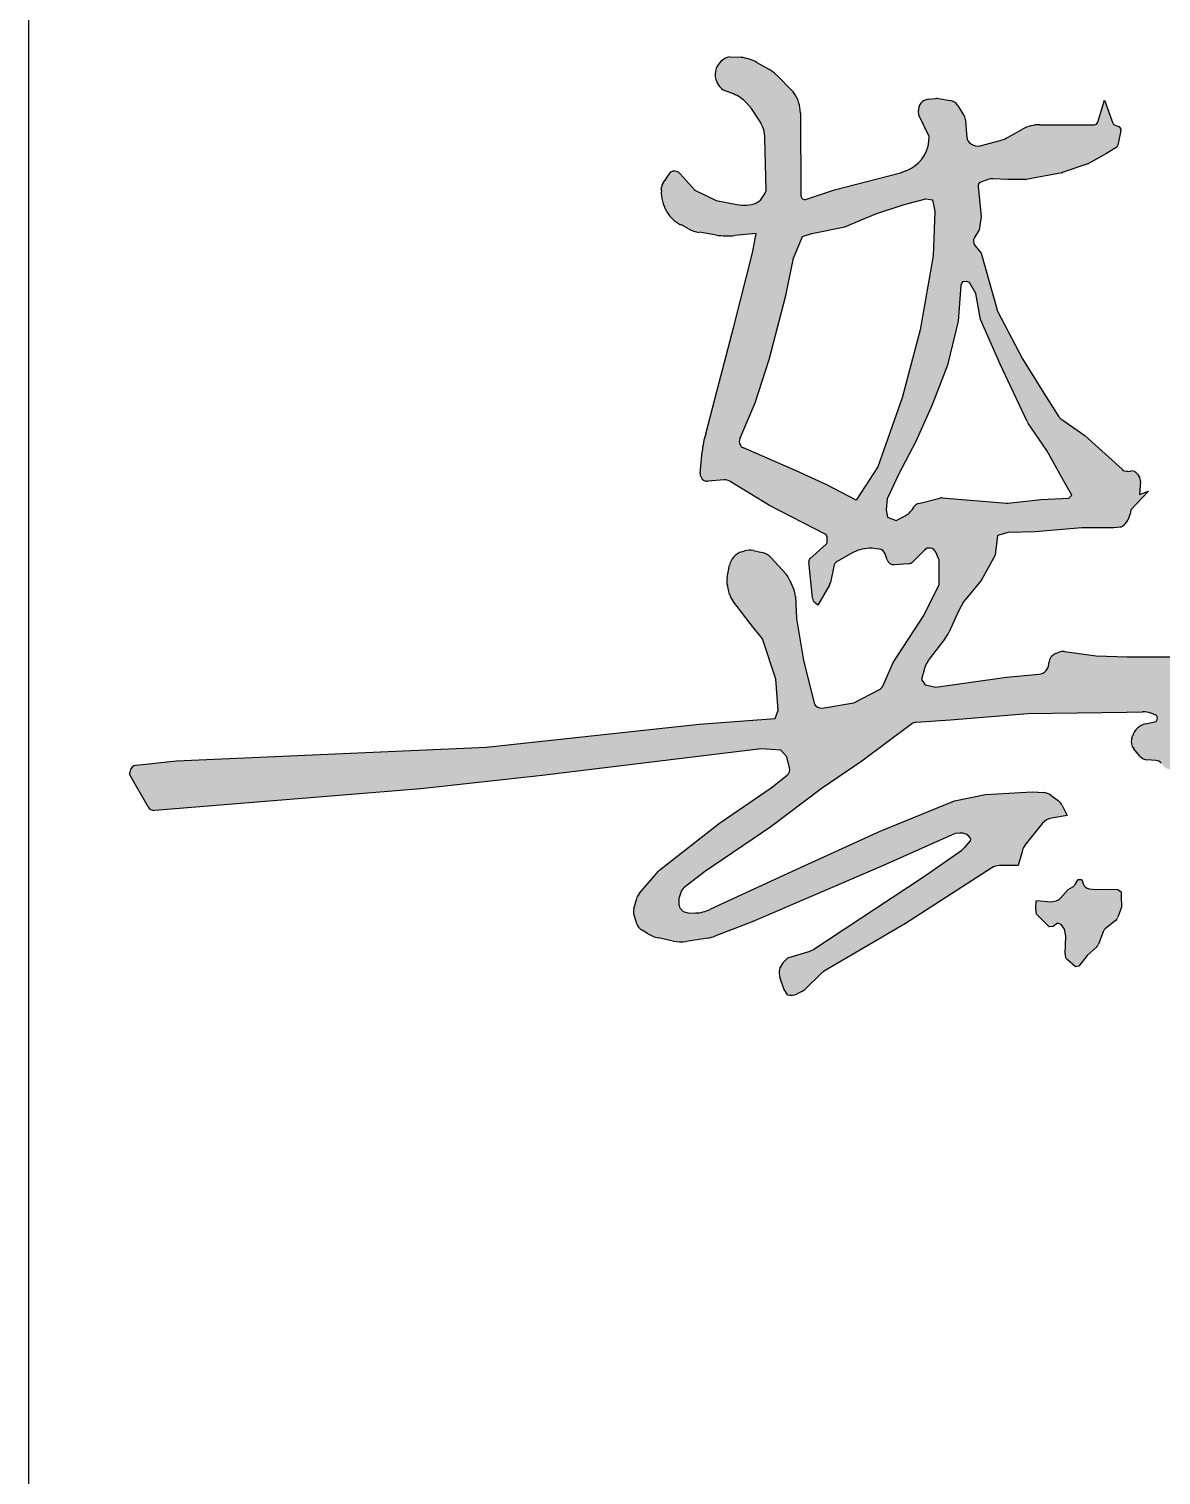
# Model space of a CAD drawing. Extents: x 185245 to 2166646, y -19957 to 815000.
# Drawn here: x 2047560 to 2048581, y 578362 to 579666 of the extents above; entities that cross this region are included whole.
import ezdxf

# ---------------------------------------------------------------- set-up
doc = ezdxf.new("R2010")
doc.units = 0
doc.header["$LTSCALE"] = 1000
doc.header["$MEASUREMENT"] = 0
doc.layers.add('图框', color=4, linetype='Continuous')
doc.layers.add('签名', color=7, linetype='Continuous')

msp = doc.modelspace()

# ---------------------------------------------------------------- hatches: boundary and pattern name
at = {"layer": '签名'}
h = msp.add_hatch(color=4, dxfattribs=at)
h.paths.add_polyline_path([(2048477.9, 579727.1), (2048498.2, 579724.4), (2048509.5, 579720.1), (2048518.9, 579715), (2048522, 579708.8), (2048522.8, 579701.3), (2048523.2, 579694.7), (2048523.2, 579693.1), (2048526.7, 579696.3), (2048531.8, 579704.1), (2048537.7, 579713.1), (2048535.3, 579723.2), (2048532.6, 579727.3, 0.161293), (2048516.8, 579739.6), (2048510.3, 579741.9), (2048485.3, 579749.4), (2048452, 579757.5, -0.055927), (2048445.4, 579759.9), (2048431.1, 579767.1, -0.036786), (2048427.1, 579769.5), (2048419.1, 579775, 0.116967), (2048405.4, 579780.5, 0.125161), (2048403.9, 579780.2), (2048395.7, 579776.4, 0.089225), (2048394.8, 579775.8, -0.045924), (2048395.2, 579776.1), (2048390.2, 579772.7, 0.195275), (2048388.9, 579770.7), (2048388.4, 579768.2, 0.293872), (2048389.7, 579765), (2048395, 579761.1), (2048400.5, 579759.1), (2048406.4, 579753.3), (2048408.4, 579739.3, 0.040442), (2048408.3, 579738.8, 0.74192), (2048414.2, 579737), (2048416.1, 579740), (2048424.7, 579742.7), (2048433.3, 579741.2), (2048440, 579736.5), (2048447.5, 579730.1, 0.146226), (2048449.1, 579729.3), (2048463.4, 579727.5)])
h.paths.add_polyline_path([(2048714.4, 579381.6, -0.224051), (2048720.3, 579369.4), (2048720.6, 579342, 0.252735), (2048728, 579328.8), (2048734.5, 579324.6), (2048740.8, 579325.2, 0.405395), (2048755.1, 579342.2), (2048754, 579357.9), (2048766.1, 579361.4), (2048769.6, 579363.1), (2048757.9, 579369.6), (2048755.7, 579378.2), (2048756.1, 579393.9, 0.116113), (2048754.6, 579401.1), (2048746.6, 579417.9, 0.062977), (2048744.5, 579421.3), (2048735.2, 579432.5, 0.230474), (2048722.5, 579438.2), (2048710.7, 579437.9), (2048707, 579436.9, 0.141943), (2048699.3, 579432.4), (2048689.1, 579421.4, 0.175293), (2048684.9, 579411.4), (2048684.7, 579409.4), (2048686, 579403.7), (2048686.9, 579403.7)])
h.paths.add_polyline_path([(2048689.2, 579241.5, 0.097987), (2048687.7, 579247.5), (2048683.1, 579256.8, 0.115547), (2048678.6, 579262.5), (2048661.6, 579275.8), (2048642.2, 579285.1), (2048633, 579285.3), (2048624.8, 579280.8), (2048617.3, 579265.8), (2048623.7, 579253.4, 0.112428), (2048628.3, 579248), (2048637.9, 579240.9), (2048646.3, 579235.5, -0.190711), (2048653.2, 579226), (2048660.1, 579198.8, -0.218827), (2048657.7, 579185.7), (2048646.6, 579169.8), (2048650.1, 579164.8, 0.115033), (2048655.5, 579159.9), (2048664.9, 579154.6, 0.14431), (2048673.7, 579152.7), (2048678.4, 579153), (2048683.8, 579164.8, 0.064737), (2048685, 579168.7), (2048690, 579198.4, 0.042109), (2048690.3, 579201.1), (2048690.3, 579222.8)])
h.paths.add_polyline_path([(2048540.4, 578862, 0.133698), (2048542.3, 578864.8), (2048545.8, 578874), (2048545.4, 578884.1), (2048545.4, 578887.9), (2048542.3, 578889.8), (2048535.3, 578890.1), (2048522.5, 578890), (2048516.5, 578890.5, -0.296761), (2048511.1, 578894.9), (2048509.8, 578898.8), (2048506.7, 578898.8), (2048503.8, 578894.3, -0.111035), (2048501.8, 578892.3), (2048497.6, 578889.8), (2048490.4, 578881.8, -0.159662), (2048487, 578879.8), (2048481.8, 578878.8), (2048469, 578879.9), (2048468.8, 578879.2), (2048468.5, 578873), (2048469.1, 578867.7), (2048473.5, 578863), (2048480.3, 578856.3), (2048484.1, 578856.6), (2048487.9, 578859.5), (2048491.2, 578858.3), (2048494.4, 578854.2), (2048495.6, 578847.8), (2048494.8, 578831.8, 0.22558), (2048496.8, 578826.7), (2048504.1, 578820.2), (2048507.3, 578820.7), (2048514.7, 578830.4), (2048523.3, 578838.1, 0.121444), (2048525, 578840.7), (2048529.1, 578851.7, -0.134274), (2048531, 578854.4)])
h = msp.add_hatch(color=4, dxfattribs=at)
h.paths.add_polyline_path([(2048834.6, 579217, -0.231178), (2048836.1, 579219.3), (2048865.1, 579237.1), (2048892.9, 579251.8, -0.274551), (2048896.2, 579251.6), (2048899.9, 579249.1, -0.290357), (2048901.3, 579246), (2048898.8, 579229, -0.282713), (2048896.6, 579226.4), (2048890.2, 579224.3, 0.12974), (2048876.6, 579215.4), (2048875.8, 579213.2), (2048874.7, 579205.2, 0.07073), (2048875.4, 579196.2), (2048876.6, 579191, 0.118418), (2048883.2, 579177.7), (2048905.5, 579151), (2048924.1, 579129.2), (2048931.1, 579120.9, -0.191696), (2048931.8, 579118.6), (2048931.4, 579111.3, 0.465128), (2048934.9, 579107.9), (2048966.9, 579111.4), (2049008.5, 579120.7, 0.44834), (2049010.8, 579124.8), (2049009.7, 579128), (2049004.4, 579133.6), (2049001.2, 579137.6, -0.157491), (2048999, 579143), (2048998.8, 579146.5, -0.24693), (2049002.4, 579154.6), (2049002.6, 579154.8, 0.440579), (2049003.6, 579168.9), (2048992.5, 579180.7), (2048979.2, 579189.7, -0.170294), (2048975.4, 579194.7), (2048973.2, 579201.6, -0.102372), (2048972.8, 579205.5), (2048974, 579216.5, -0.373734), (2048983.2, 579225.1), (2048983.4, 579225.1, 0.254103), (2048991.3, 579229.7), (2048996.3, 579238.4), (2048997.4, 579237.1), (2048999.5, 579227.3), (2049000.1, 579225.1, 0.331647), (2049008.9, 579217.9), (2049010.4, 579217.8), (2049017, 579217.8, 0.263355), (2049025.2, 579222.5), (2049025.8, 579223.4), (2049027.4, 579232.9, -0.184975), (2049030.9, 579238.8), (2049034.7, 579241.8, -0.149598), (2049039.9, 579243.8), (2049056.8, 579245.1), (2049092.7, 579244.4), (2049105.5, 579241), (2049117.8, 579236.1), (2049127.9, 579229.8), (2049141, 579215.2), (2049161.7, 579194.2), (2049168.5, 579186), (2049169.6, 579174.8), (2049172.9, 579164), (2049176.7, 579125.4), (2049174.1, 579109.3), (2049160.2, 579108.2), (2049158, 579100.7), (2049155, 579091), (2049143.4, 579080.5), (2049135.5, 579066.3), (2049123.9, 579052.5), (2049116.1, 579049.8), (2049110.1, 579057.7), (2049105.6, 579060.7), (2049093.3, 579059.2), (2049091.7, 579051.2), (2049074.4, 579047.1), (2049031, 579043.8), (2049023.2, 579040.8), (2049030.8, 579019.6), (2049033.8, 578996.2), (2049043.3, 578969.5), (2049082.5, 578886.3), (2049092.1, 578866.2), (2049093, 578848.1), (2049063.4, 578835.6), (2049048.1, 578845.2), (2049027.9, 578892.1), (2049009.9, 578933.8, 0.119239), (2049000.9, 578945.7), (2048990.6, 578954.2), (2048981, 578962.8), (2048981.3, 578966.2, 0.267055), (2048967.6, 578994.9), (2048958.3, 579001.3), (2048947.7, 579019.4), (2048938.7, 579029.9), (2048937.1, 579031, 0.225942), (2048929, 579032.5), (2048912.5, 579027.9, -0.047725), (2048910.7, 579027.6), (2048834.8, 579021.6), (2048779.8, 579020.3), (2048772.5, 579019.2), (2048773.2, 579021.7, -0.302854), (2048781.5, 579028.4), (2048858.1, 579035.2), (2048913.1, 579043.2, 0.079622), (2048916, 579044.1), (2048924.8, 579048.5, 0.447831), (2048927.3, 579057.7), (2048922.1, 579065.7, 0.101957), (2048920.3, 579067.5), (2048912.4, 579072.8), (2048892, 579070.5), (2048802.4, 579063), (2048781.3, 579063), (2048756.5, 579059.2), (2048745.9, 579055.5), (2048738.4, 579045), (2048737.7, 578960.7, -0.1506), (2048732.1, 578942.8), (2048730.9, 578941.1), (2048725.6, 578931.1, -0.07539), (2048719.9, 578923.4), (2048710.8, 578914.3, -0.258442), (2048704.9, 578912.6), (2048700.7, 578913.5, -0.172364), (2048697.1, 578915.8), (2048694.2, 578919.6, -0.116492), (2048692.9, 578922.3), (2048690.2, 578935.9), (2048688.1, 578993.3, 0.257654), (2048684.9, 578998.6), (2048681, 579000.8), (2048680.2, 579009.1, 0.137932), (2048678.9, 579012.3), (2048674.1, 579018.5, -0.130882), (2048672.9, 579021.5), (2048670.7, 579038, 0.375873), (2048664.4, 579043.6), (2048637.1, 579043.6, 0.153785), (2048633.4, 579042.4), (2048614, 579028.8), (2048606.4, 579024.1, 0.298099), (2048603.5, 579017.8), (2048604.3, 579015.4), (2048642.7, 579012.2, -0.449386), (2048645.6, 579008.4), (2048645.1, 579006.1), (2048604.6, 579006.1, 0.210128), (2048599.9, 579004), (2048596, 578999.8), (2048594.3, 578999, -0.340919), (2048583, 579001.9), (2048581.4, 579003.9, 0.210758), (2048576.8, 579006.3), (2048568.9, 579006.9, -0.201903), (2048562.3, 579010.2), (2048556.7, 579016.8, -0.259318), (2048554.9, 579025.9), (2048555.7, 579028.6, -0.264412), (2048567.4, 579039.2), (2048577, 579041.5), (2048577.8, 579043.2, 0.42547), (2048576, 579047.4), (2048572.2, 579049, 0.080244), (2048565.4, 579049.9), (2048550.1, 579049.4), (2048461.2, 579048.3), (2048391.5, 579042.5), (2048360.1, 579040.5, 0.145884), (2048356.7, 579039.3), (2048311.6, 579005.5), (2048274.7, 578980.7), (2048229.3, 578946.4), (2048169.6, 578905.8), (2048151.3, 578891.7, 0.151784), (2048148.1, 578887.1), (2048146.4, 578881.8), (2048146.4, 578877.6, 0.121298), (2048147.5, 578873.1), (2048150.2, 578870), (2048155.6, 578868.6), (2048161.3, 578868.7, 0.108689), (2048174.6, 578872), (2048183.6, 578876.4), (2048249, 578906.4), (2048327.9, 578942.5), (2048395, 578969.8), (2048423, 578975.7), (2048465.1, 578977.9), (2048475.2, 578977.3, -0.148728), (2048482.2, 578974.8), (2048488.5, 578970.1, -0.11645), (2048492.2, 578965.6), (2048496.8, 578956.5), (2048482.5, 578954.3, 0.187953), (2048474.5, 578949.7), (2048458.6, 578929.8, 0.102525), (2048456.3, 578925.2), (2048452.5, 578911.6), (2048435.6, 578911.6, 0.144191), (2048428.7, 578909.5), (2048350.8, 578859.3), (2048277, 578815.9, 0.063491), (2048274.4, 578813.9), (2048260.8, 578800.3, -0.080592), (2048257.5, 578797.9), (2048253.2, 578795.8, -0.178905), (2048244.5, 578794.8), (2048241.2, 578800.2), (2048237.6, 578810.7, -0.27945), (2048240.3, 578823.7), (2048244.6, 578828.3), (2048264.9, 578834.4, 0.073381), (2048268.3, 578836), (2048367, 578901.3), (2048401.7, 578925.3, 0.06755), (2048404.2, 578927.6), (2048409.5, 578933.9), (2048409.8, 578935.7, 0.305341), (2048399.8, 578940.6), (2048395.8, 578940.3), (2048329.4, 578910.8), (2048212.7, 578860.7), (2048179, 578847.9, -0.052637), (2048172.5, 578846.1), (2048152.9, 578843.1, -0.090596), (2048141.4, 578843.4), (2048128.1, 578846.3, -0.085038), (2048118.1, 578850.2), (2048112.6, 578853.6, -0.181064), (2048108.4, 578858.9), (2048106, 578866.8, -0.147202), (2048105.9, 578872.3), (2048108.9, 578882.9, -0.109427), (2048110.9, 578886.6), (2048128.1, 578906.4, -0.048018), (2048129.4, 578907.6), (2048183.2, 578949.8), (2048229.7, 578981.5), (2048244.1, 578992.9, 0.298156), (2048246.3, 578999.5), (2048243.7, 579009.5), (2048238.5, 579015.4), (2048220.8, 579016.8), (2048023.1, 578992.6), (2047913.8, 578980.8), (2047673.8, 578961.2, -0.291644), (2047667.7, 578964.4), (2047651.3, 578993.3), (2047651.3, 578995.7, -0.383842), (2047657, 579002), (2047693.3, 579005.8), (2047972.8, 579018.3), (2048164.6, 579039), (2048233.2, 579044.2), (2048235.9, 579051.6), (2048233.9, 579079.5), (2048221.8, 579115.8), (2048210.6, 579129.7), (2048195, 579150.3, -0.101619), (2048192.2, 579156), (2048190.2, 579164.3, -0.109256), (2048190, 579171.2), (2048192.1, 579182.3, -0.280752), (2048203.3, 579194.5), (2048205.8, 579195.3, -0.126758), (2048213.7, 579195.5), (2048221.5, 579193.8, -0.15474), (2048229.8, 579189), (2048243.2, 579174.3, -0.081557), (2048246, 579169.9), (2048250.2, 579160.3, -0.093443), (2048251.6, 579154.5), (2048252.4, 579134.3), (2048258.9, 579096.3), (2048268.4, 579058.3, 0.390931), (2048275.6, 579053.5), (2048304.3, 579058.3), (2048327.4, 579070.3, 0.171134), (2048330.3, 579073.4), (2048339.6, 579094.5), (2048367.4, 579137.1), (2048380.6, 579163.6, 0.116513), (2048381.3, 579166.4), (2048381.3, 579185.8, 0.107138), (2048380.7, 579188.4), (2048378.2, 579194.1, 0.523435), (2048367.9, 579196), (2048357.4, 579185.5, -0.18265), (2048353.3, 579183.6), (2048340.8, 579182.8, -0.340063), (2048334.3, 579187.2), (2048332.5, 579192.5, 0.294066), (2048327.1, 579196.9), (2048322.2, 579197.4, 0.133568), (2048305.7, 579194.7), (2048303.4, 579193.7), (2048289.3, 579185.8, 0.220074), (2048286.1, 579181.5), (2048283.2, 579166.9, -0.080659), (2048282.5, 579164.9), (2048271.9, 579146.4), (2048269.3, 579148.4, -0.201849), (2048267, 579152.8), (2048263.7, 579185.5, -0.240558), (2048264.7, 579188.2), (2048279.1, 579201, 0.21433), (2048280.2, 579203.4), (2048280.2, 579207.5, 0.280337), (2048278.5, 579210.3), (2048228.3, 579236.3), (2048192.8, 579257.9, 0.156534), (2048187.2, 579259.2), (2048172.6, 579258.2, -0.46076), (2048165.8, 579265), (2048167.4, 579284.8, -0.064651), (2048170.9, 579300.9), (2048181.1, 579340.2), (2048195.7, 579396.4), (2048213, 579464), (2048216.3, 579481.5), (2048196.8, 579479.6, -0.064936), (2048180.3, 579480.1), (2048164.9, 579482.6, -0.080775), (2048155.2, 579485.8), (2048148.1, 579489.5, -0.135752), (2048135.7, 579501.1), (2048135.3, 579501.7, -0.154043), (2048130.7, 579520.3), (2048130.9, 579523.3, -0.136703), (2048132, 579526.6), (2048139.3, 579537.1), (2048141.1, 579537.6, -0.279334), (2048147.4, 579535.7), (2048160.9, 579520.6), (2048180, 579511.4), (2048198.8, 579507.6, 0.141167), (2048216.4, 579509.1), (2048220, 579511.7), (2048224.4, 579518, 0.122029), (2048225.1, 579521), (2048224.1, 579567.1, 0.13949), (2048218.9, 579583.8), (2048212.1, 579594.2), (2048207.1, 579599.6, 0.109197), (2048195.7, 579607.3), (2048186.8, 579610.9, -0.674227), (2048192.5, 579640.8), (2048202.6, 579640.4, -0.092395), (2048216.9, 579635.7), (2048227.5, 579629.7, -0.067551), (2048234.4, 579624.5), (2048249.2, 579609.7), (2048249.9, 579608.7, -0.157847), (2048256.1, 579590.1), (2048256.6, 579515.3, 0.507739), (2048260.8, 579512.3), (2048286.9, 579520.8), (2048346.2, 579536.2), (2048351.4, 579538.2, 0.285141), (2048371.9, 579564.9), (2048372.3, 579569), (2048362.8, 579588.1), (2048362.5, 579592.4, -0.404917), (2048371.2, 579602.5), (2048378.4, 579603.1, -0.059906), (2048380.6, 579603.1), (2048391.1, 579601.5, -0.217925), (2048397.8, 579597.2), (2048403.6, 579587.8, -0.127757), (2048405.1, 579583.3), (2048405.8, 579571.4), (2048406.1, 579568.6, 0.45192), (2048418.1, 579560.6), (2048436.3, 579565.5, 0.061267), (2048443.5, 579568.4), (2048456.5, 579575.6, -0.126968), (2048471.9, 579579.6), (2048521.2, 579579.6, 0.329734), (2048524.3, 579581.8), (2048530.4, 579601.8), (2048537.9, 579581, 0.229531), (2048539.9, 579579.1), (2048543.1, 579578, -0.382276), (2048545.2, 579574.3), (2048542.4, 579561.1, -0.203047), (2048541, 579559.1), (2048532.2, 579553.6), (2048515.6, 579544.4), (2048492.1, 579536.4), (2048459.4, 579530.2), (2048443.3, 579530.2), (2048429.6, 579530.7, 0.112418), (2048422.7, 579529.4), (2048418.3, 579527.4, 0.326044), (2048416.4, 579524.2), (2048419.2, 579496.6), (2048417.3, 579484.9), (2048413, 579477.8, 0.328096), (2048413.6, 579470.3), (2048419.2, 579463.9), (2048433.4, 579412.6, 0.053255), (2048433.8, 579411.4), (2048456.3, 579368.5), (2048474, 579339.9), (2048489.2, 579316.3, 0.098742), (2048490.9, 579314.5), (2048512.6, 579299.4), (2048546.5, 579268.6, 0.218816), (2048551.5, 579267), (2048554, 579267.3, -0.291918), (2048560.2, 579264.4), (2048561.8, 579261.7, -0.158896), (2048562.8, 579257.9), (2048562, 579246.1), (2048569.9, 579249.1), (2048554.1, 579232.3), (2048553.4, 579228.3, -0.240188), (2048544.8, 579216.7), (2048538.8, 579215.9), (2048510, 579215.9), (2048467.7, 579212.4), (2048443.5, 579211.7), (2048433.8, 579209), (2048431.7, 579191.5), (2048419.2, 579168.7), (2048403.3, 579149.3), (2048398.4, 579140.3), (2048390.3, 579122.3, -0.059303), (2048386.4, 579115.8), (2048373.1, 579098.8, 0.096023), (2048367.6, 579088), (2048365.2, 579079.4), (2048368.6, 579074.5), (2048378.3, 579072.5), (2048441.9, 579081.5), (2048471.4, 579084.1, 0.368288), (2048480.1, 579093), (2048480.2, 579094.4, -0.287337), (2048486.2, 579102.6), (2048489.4, 579103.9, -0.1299), (2048494.2, 579104.4), (2048522.9, 579100.5), (2048550.9, 579099.7), (2048591.7, 579099.7, -0.061275), (2048594, 579099.4), (2048600, 579098, -0.265952), (2048606.9, 579091.4), (2048609.2, 579083.4), (2048612.4, 579072.6, 0.385739), (2048623.4, 579065.9), (2048631.5, 579067.4, 0.134429), (2048636, 579069.6), (2048648.6, 579080.7, 0.361907), (2048650.5, 579092.8), (2048647.3, 579098.2), (2048646.2, 579107.2, -0.367837), (2048653.1, 579117.5), (2048661.4, 579119.8, -0.157947), (2048667.3, 579119.6), (2048669.3, 579118.9, -0.191883), (2048674.6, 579114.2), (2048676.8, 579109.8), (2048680.7, 579096.6), (2048681.1, 579091.5, 0.175535), (2048683.9, 579085.6), (2048687.7, 579081.9), (2048702.1, 579081.2, 0.100406), (2048705.8, 579081.8), (2048713.5, 579084.6, 0.271742), (2048719.6, 579092.1), (2048723.4, 579116), (2048735.1, 579161.8), (2048747, 579199.5), (2048758.4, 579227.1), (2048761.5, 579224.7), (2048762.3, 579218.5), (2048757.6, 579185.9), (2048749.1, 579153.3), (2048742.8, 579123), (2048739.7, 579102.1), (2048739.7, 579088.1, 0.280775), (2048749.6, 579089.2), (2048752.2, 579091.2), (2048786.4, 579097.4), (2048888.6, 579101.2, 0.384258), (2048891.7, 579104.1), (2048892.2, 579111.6, 0.192772), (2048891.5, 579113.9), (2048869, 579140.9), (2048852.8, 579157, -0.038185), (2048849.7, 579160.7), (2048839.8, 579174.1, -0.150784), (2048833.7, 579191.8), (2048833.2, 579204.5)])
h.paths.add_polyline_path([(2048375.1, 579511.8), (2048377.4, 579501.4), (2048375.7, 579461.4), (2048364.1, 579394.5), (2048348, 579333.3), (2048326, 579271), (2048306.4, 579241), (2048279.8, 579254.8), (2048252.1, 579267.5), (2048204.8, 579288.1, -0.411776), (2048201.5, 579296.4), (2048215.2, 579328.7), (2048227.9, 579367.9), (2048242.9, 579425.6), (2048249.8, 579459.1), (2048257.9, 579478.7), (2048266.3, 579481.6), (2048296.1, 579487.5), (2048324.1, 579499.2), (2048348.9, 579507.3), (2048369.2, 579512.7)], flags=16)
h.paths.add_polyline_path([(2048405.9, 579438.2), (2048408.7, 579437.4), (2048414.3, 579427.4), (2048418.6, 579404), (2048436.2, 579363.8), (2048460.6, 579311.9, 0.039662), (2048461.9, 579309.7), (2048478.3, 579285.7), (2048493.4, 579258.6), (2048501, 579245.5), (2048498.2, 579242.7), (2048473.1, 579241.5), (2048442.6, 579238.2), (2048383.8, 579243, 0.081589), (2048381.7, 579242.8), (2048362.8, 579238.1, 0.183834), (2048359.1, 579235.5), (2048356.8, 579232.2, -0.12786), (2048350.7, 579226.9), (2048342.5, 579222.8), (2048334.5, 579225.6), (2048333.5, 579232.3), (2048334.3, 579242.1), (2048344.8, 579264.7), (2048360.2, 579293.8), (2048374.8, 579327), (2048388.6, 579362.6), (2048398.3, 579402.3), (2048400.7, 579434.6), (2048402.3, 579437.8)], flags=16)
h.paths.add_polyline_path([(2049035.5, 579206.1), (2049041.3, 579211.8), (2049045, 579215, -0.191823), (2049051.7, 579217.4), (2049067.5, 579216.6), (2049077.8, 579214.8, -0.10674), (2049081.5, 579213.3), (2049100.8, 579200), (2049119.7, 579186.9, -0.07439), (2049121.8, 579184.9), (2049135, 579168.1, -0.129106), (2049141.4, 579153.3), (2049143.4, 579140.4, -0.195793), (2049137.8, 579117), (2049134.4, 579112.2), (2049130.1, 579105.3), (2049115.6, 579093.5), (2049108.2, 579089.5), (2049103.8, 579090.4), (2049099, 579097.8), (2049093.3, 579104.4), (2049092, 579115.3), (2049092, 579126.7), (2049090.7, 579135.8), (2049085.5, 579143.7), (2049080.2, 579147.2), (2049073.7, 579147.6), (2049065.8, 579154.6), (2049059.7, 579163.4), (2049054, 579178.2), (2049049.6, 579186.1), (2049042.6, 579194.8), (2049036.5, 579200), (2049034.7, 579201.8)], flags=16)
h.paths.add_polyline_path([(2049014.9, 579149.6), (2049016.3, 579151.2), (2049016.6, 579151.2), (2049028.7, 579152.3), (2049034.3, 579149.5, -0.319194), (2049036, 579146.2), (2049035.2, 579140.1), (2049035.9, 579139.3, 0.170609), (2049041.5, 579136.3), (2049045.2, 579135.8), (2049049.6, 579134.8, -0.270894), (2049052, 579132.6), (2049052.5, 579130.9), (2049052, 579125.8), (2049051.7, 579124.2, -0.35173), (2049048.6, 579121.7), (2049037.9, 579121.5), (2049027.8, 579122.7, -0.28734), (2049025.1, 579124.8), (2049024.1, 579127.7, 0.155831), (2049023, 579129.2, 0.184917), (2049020.9, 579130.2), (2049017.9, 579130.4), (2049014.9, 579135), (2049014.9, 579142.8)], flags=16)
h.paths.add_polyline_path([(2048958.3, 579069.7), (2048965.9, 579077.6), (2048972.7, 579082.1), (2048978.1, 579084.9, -0.109091), (2048982.1, 579086), (2048987.2, 579086.2), (2049002, 579084.5), (2049008.9, 579083.7, 0.069308), (2049011.5, 579083.7), (2049016.5, 579084.5, 0.13629), (2049021.2, 579086.6), (2049026.3, 579090.8, -0.117467), (2049030.2, 579092.8), (2049036.8, 579094.3, -0.049761), (2049038.7, 579094.5), (2049048.9, 579094.8, -0.063156), (2049051.3, 579094.6), (2049062.1, 579092.1), (2049063.2, 579091.7, -0.311276), (2049069.4, 579082.7), (2049069.4, 579082.1), (2049065.9, 579074.9), (2049059.9, 579066.8, -0.162986), (2049054.9, 579063.3), (2049052.2, 579062.5), (2049037.4, 579062.2), (2049031.5, 579062.2, 0.140475), (2049026.5, 579060.7), (2049020.5, 579057), (2049017.1, 579055.3), (2049012.3, 579054.3), (2049010.8, 579054.5, -0.312011), (2049003, 579061.2), (2049001.4, 579062.3), (2048997.8, 579061.2), (2048994.1, 579052.9), (2048991.7, 579049.5), (2048989.2, 579048.1, -0.174687), (2048982.8, 579047), (2048978.6, 579047.8), (2048973.1, 579051.1, -0.082204), (2048970.7, 579053.1), (2048967.9, 579056.3), (2048961.1, 579063.6), (2048958, 579067)], flags=16)
h.paths.add_polyline_path([(2048981.7, 579028.6), (2048984, 579029.8, 0.21493), (2048990.1, 579034.7), (2048992, 579038.4), (2048993.5, 579041.1), (2048996, 579041.1), (2049000.2, 579040.2), (2049001.9, 579037.4, 0.120194), (2049005.2, 579034.2), (2049006.5, 579033.5), (2049010.9, 579029.3), (2049015.9, 579026, -0.198061), (2049020, 579020), (2049021.4, 579013.6), (2049021.8, 579002.7, -0.06461), (2049021.6, 579000.2), (2049021.4, 578999.6, -0.302829), (2049016.3, 578994.7), (2049015.5, 578994.6, -0.052243), (2049013.5, 578994.4), (2049006.2, 578994.7), (2049000.3, 578995.2), (2048998, 578997.5), (2048997.1, 579000.2), (2048996.9, 579006.5, 0.37754), (2048992.2, 579013.5), (2048990.1, 579017.5), (2048989.3, 579019.3), (2048987.4, 579020.5), (2048984.5, 579021.1), (2048981.9, 579023.2), (2048981.1, 579026.6)], flags=16)

# ---------------------------------------------------------------- linework, layer by layer
at = {"layer": '图框', "color": 0, "elevation": 0}
msp.add_lwpolyline([(2047560.2, 573176.4), (2047560.2, 581841.6)], dxfattribs=at)
at = {"layer": '签名', "color": 4}
for p, q in [((2048192.5, 579640.8, -1593.4), (2048202.6, 579640.4, -1593.4)), ((2048216.9, 579635.7, -1593.4), (2048227.5, 579629.7, -1593.4)), ((2048234.4, 579624.5, -1593.4), (2048249.2, 579609.7, -1593.4)), ((2048195.7, 579607.3, -1593.4), (2048186.8, 579610.9, -1593.4)), ((2048212.1, 579594.2, -1593.4), (2048207.1, 579599.6, -1593.4)), ((2048249.2, 579609.7, -1593.4), (2048249.9, 579608.7, -1593.4)), ((2048371.2, 579602.5, -1593.4), (2048378.4, 579603.1, -1593.4)), ((2048380.6, 579603.1, -1593.4), (2048391.1, 579601.5, -1593.4)), ((2048524.3, 579581.8, -1593.4), (2048530.4, 579601.8, -1593.4)), ((2048530.4, 579601.8, -1593.4), (2048537.9, 579581, -1593.4)), ((2048218.9, 579583.8, -1593.4), (2048212.1, 579594.2, -1593.4)), ((2048256.1, 579590.1, -1593.4), (2048256.6, 579515.3, -1593.4)), ((2048362.8, 579588.1, -1593.4), (2048362.5, 579592.4, -1593.4)), ((2048372.3, 579569, -1593.4), (2048362.8, 579588.1, -1593.4)), ((2048397.8, 579597.2, -1593.4), (2048403.6, 579587.8, -1593.4)), ((2048405.1, 579583.3, -1593.4), (2048405.8, 579571.4, -1593.4)), ((2048405.8, 579571.4, -1593.4), (2048406.1, 579568.6, -1593.4)), ((2048443.5, 579568.4, -1593.4), (2048456.5, 579575.6, -1593.4)), ((2048471.9, 579579.6, -1593.4), (2048521.2, 579579.6, -1593.4)), ((2048539.9, 579579.1, -1593.4), (2048543.1, 579578, -1593.4)), ((2048545.2, 579574.3, -1593.4), (2048542.4, 579561.1, -1593.4)), ((2048225.1, 579521, -1593.4), (2048224.1, 579567.1, -1593.4)), ((2048371.9, 579564.9, -1593.4), (2048372.3, 579569, -1593.4)), ((2048418.1, 579560.6, -1593.4), (2048436.3, 579565.5, -1593.4)), ((2048541, 579559.1, -1593.4), (2048532.2, 579553.6, -1593.4)), ((2048532.2, 579553.6, -1593.4), (2048515.8, 579544.5, -1593.4)), ((2048132, 579526.6, -1593.4), (2048139.3, 579537.1, -1593.4)), ((2048139.3, 579537.1, -1593.4), (2048141.1, 579537.6, -1593.4)), ((2048147.4, 579535.7, -1593.4), (2048160.9, 579520.6, -1593.4)), ((2048286.9, 579520.8, -1593.4), (2048346.2, 579536.2, -1593.4)), ((2048346.2, 579536.2, -1593.4), (2048351.4, 579538.2, -1593.4)), ((2048491.9, 579536.3, -1593.4), (2048459.7, 579530.2, -1593.4)), ((2048515.3, 579544.3, -1593.4), (2048492.3, 579536.4, -1593.4)), ((2048130.7, 579520.3, -1593.4), (2048130.9, 579523.3, -1593.4)), ((2048160.9, 579520.6, -1593.4), (2048180, 579511.4, -1593.4)), ((2048260.8, 579512.3, -1593.4), (2048286.9, 579520.8, -1593.4)), ((2048416.4, 579524.2, -1593.4), (2048419.2, 579496.6, -1593.4)), ((2048422.7, 579529.4, -1593.4), (2048418.3, 579527.4, -1593.4)), ((2048443.3, 579530.2, -1593.4), (2048429.6, 579530.7, -1593.4)), ((2048459.1, 579530.2, -1593.4), (2048443.3, 579530.2, -1593.4)), ((2048180, 579511.4, -1593.4), (2048198.8, 579507.6, -1593.4)), ((2048216.4, 579509.1, -1593.4), (2048220, 579511.7, -1593.4)), ((2048220, 579511.7, -1593.4), (2048224.4, 579518, -1593.4)), ((2048324.1, 579499.2, -1593.4), (2048348.9, 579507.3, -1593.4)), ((2048348.9, 579507.3, -1593.4), (2048369.2, 579512.7, -1593.4)), ((2048369.2, 579512.7, -1593.4), (2048375.1, 579511.8, -1593.4)), ((2048375.1, 579511.8, -1593.4), (2048377.4, 579501.4, -1593.4)), ((2048135.7, 579501.1, -1593.4), (2048135.3, 579501.7, -1593.4)), ((2048296.1, 579487.5, -1593.4), (2048324.1, 579499.2, -1593.4)), ((2048377.4, 579501.4, -1593.4), (2048375.7, 579461.4, -1593.4)), ((2048419.2, 579496.6, -1593.4), (2048417.3, 579484.9, -1593.4)), ((2048155.2, 579485.8, -1593.4), (2048148.1, 579489.5, -1593.4)), ((2048180.3, 579480.1, -1593.4), (2048164.9, 579482.6, -1593.4)), ((2048216.3, 579481.5, -1593.4), (2048196.8, 579479.6, -1593.4)), ((2048213, 579464, -1593.4), (2048216.3, 579481.5, -1593.4)), ((2048257.9, 579478.7, -1593.4), (2048266.3, 579481.6, -1593.4)), ((2048266.3, 579481.6, -1593.4), (2048296.1, 579487.5, -1593.4)), ((2048417.3, 579484.9, -1593.4), (2048413, 579477.8, -1593.4)), ((2048249.8, 579459.1, -1593.4), (2048257.9, 579478.7, -1593.4)), ((2048413.6, 579470.3, -1593.4), (2048419.2, 579463.9, -1593.4)), ((2048195.7, 579396.4, -1593.4), (2048213, 579464, -1593.4)), ((2048242.9, 579425.6, -1593.4), (2048249.8, 579459.1, -1593.4)), ((2048375.7, 579461.4, -1593.4), (2048364.1, 579394.5, -1593.4)), ((2048419.2, 579463.9, -1593.4), (2048433.4, 579412.6, -1593.4)), ((2048400.7, 579434.6, -1593.4), (2048398.3, 579402.3, -1593.4)), ((2048402.3, 579437.8, -1593.4), (2048400.7, 579434.6, -1593.4)), ((2048405.9, 579438.2, -1593.4), (2048402.3, 579437.8, -1593.4)), ((2048408.7, 579437.4, -1593.4), (2048405.9, 579438.2, -1593.4)), ((2048414.3, 579427.4, -1593.4), (2048408.7, 579437.4, -1593.4)), ((2048227.9, 579367.9, -1593.4), (2048242.9, 579425.6, -1593.4)), ((2048418.6, 579404, -1593.4), (2048414.3, 579427.4, -1593.4)), ((2048398.3, 579402.3, -1593.4), (2048388.6, 579362.6, -1593.4)), ((2048436.2, 579363.8, -1593.4), (2048418.6, 579404, -1593.4)), ((2048433.8, 579411.4, -1593.4), (2048456.3, 579368.5, -1593.4)), ((2048181.1, 579340.2, -1593.4), (2048195.7, 579396.4, -1593.4)), ((2048364.1, 579394.5, -1593.4), (2048348, 579333.3, -1593.4)), ((2048215.2, 579328.7, -1593.4), (2048227.9, 579367.9, -1593.4)), ((2048460.6, 579311.9, -1593.4), (2048436.2, 579363.8, -1593.4)), ((2048456.3, 579368.5, -1593.4), (2048474, 579339.9, -1593.4)), ((2048388.6, 579362.6, -1593.4), (2048374.8, 579327, -1593.4)), ((2048170.9, 579300.9, -1593.4), (2048181.1, 579340.2, -1593.4)), ((2048181.1, 579340.2, -1593.4), (2048181.1, 579340.2, -1593.4)), ((2048474, 579339.9, -1593.4), (2048489.2, 579316.3, -1593.4)), ((2048201.5, 579296.4, -1593.4), (2048215.2, 579328.7, -1593.4)), ((2048348, 579333.3, -1593.4), (2048326, 579271, -1593.4)), ((2048374.8, 579327, -1593.4), (2048360.2, 579293.8, -1593.4)), ((2048490.9, 579314.5, -1593.4), (2048512.6, 579299.4, -1593.4)), ((2048478.3, 579285.7, -1593.4), (2048461.9, 579309.7, -1593.4)), ((2048512.6, 579299.4, -1593.4), (2048546.5, 579268.6, -1593.4)), ((2048165.8, 579265, -1593.4), (2048167.4, 579284.8, -1593.4)), ((2048252.1, 579267.5, -1593.4), (2048204.8, 579288.1, -1593.4)), ((2048360.2, 579293.8, -1593.4), (2048344.8, 579264.7, -1593.4)), ((2048493.4, 579258.6, -1593.4), (2048478.3, 579285.7, -1593.4)), ((2048187.2, 579259.2, -1593.4), (2048172.6, 579258.2, -1593.4)), ((2048279.8, 579254.8, -1593.4), (2048252.1, 579267.5, -1593.4)), ((2048326, 579271, -1593.4), (2048306.4, 579241, -1593.4)), ((2048344.8, 579264.7, -1593.4), (2048334.3, 579242.1, -1593.4)), ((2048501, 579245.5, -1593.4), (2048493.4, 579258.6, -1593.4)), ((2048551.5, 579267, -1593.4), (2048554, 579267.3, -1593.4)), ((2048560.2, 579264.4, -1593.4), (2048561.8, 579261.7, -1593.4)), ((2048228.3, 579236.3, -1593.4), (2048192.8, 579257.9, -1593.4)), ((2048306.4, 579241, -1593.4), (2048279.8, 579254.8, -1593.4)), ((2048498.2, 579242.7, -1593.4), (2048501, 579245.5, -1593.4)), ((2048569.9, 579249.1, -1593.4), (2048554.1, 579232.3, -1593.4)), ((2048562.8, 579257.9, -1593.4), (2048562, 579246.1, -1593.4)), ((2048562, 579246.1, -1593.4), (2048569.9, 579249.1, -1593.4)), ((2048278.5, 579210.3, -1593.4), (2048228.3, 579236.3, -1593.4)), ((2048334.3, 579242.1, -1593.4), (2048333.5, 579232.3, -1593.4)), ((2048333.5, 579232.3, -1593.4), (2048334.5, 579225.6, -1593.4)), ((2048356.8, 579232.2, -1593.4), (2048359.1, 579235.5, -1593.4)), ((2048362.8, 579238.1, -1593.4), (2048381.7, 579242.8, -1593.4)), ((2048383.8, 579243, -1593.4), (2048442, 579238.3, -1593.4)), ((2048443.2, 579238.3, -1593.4), (2048473.1, 579241.5, -1593.4)), ((2048473.1, 579241.5, -1593.4), (2048498.2, 579242.7, -1593.4)), ((2048554.1, 579232.3, -1593.4), (2048553.4, 579228.3, -1593.4)), ((2048334.5, 579225.6, -1593.4), (2048342.5, 579222.8, -1593.4)), ((2048342.5, 579222.8, -1593.4), (2048350.7, 579226.9, -1593.4)), ((2048280.2, 579203.4, -1593.4), (2048280.2, 579207.5, -1593.4)), ((2048433.8, 579209, -1593.4), (2048431.7, 579191.5, -1593.4)), ((2048443.5, 579211.7, -1593.4), (2048433.8, 579209, -1593.4)), ((2048467.7, 579212.4, -1593.4), (2048443.5, 579211.7, -1593.4)), ((2048510, 579215.9, -1593.4), (2048467.7, 579212.4, -1593.4)), ((2048538.8, 579215.9, -1593.4), (2048510, 579215.9, -1593.4)), ((2048544.8, 579216.7, -1593.4), (2048538.8, 579215.9, -1593.4)), ((2048203.3, 579194.5, -1593.4), (2048205.8, 579195.3, -1593.4)), ((2048213.7, 579195.5, -1593.4), (2048221.5, 579193.8, -1593.4)), ((2048264.7, 579188.2, -1593.4), (2048279.1, 579201, -1593.4)), ((2048303.4, 579193.7, -1593.4), (2048289.3, 579185.8, -1593.4)), ((2048305.7, 579194.7, -1593.4), (2048303.4, 579193.7, -1593.4)), ((2048327.1, 579196.9, -1593.4), (2048322.2, 579197.4, -1593.4)), ((2048367.9, 579196, -1593.4), (2048357.4, 579185.5, -1593.4)), ((2048380.7, 579188.4, -1593.4), (2048378.2, 579194.1, -1593.4)), ((2048190, 579171.2, -1593.4), (2048192.1, 579182.3, -1593.4)), ((2048229.8, 579189, -1593.4), (2048243.2, 579174.3, -1593.4)), ((2048267, 579152.8, -1593.4), (2048263.7, 579185.5, -1593.4)), ((2048286.1, 579181.5, -1593.4), (2048283.2, 579166.9, -1593.4)), ((2048334.3, 579187.2, -1593.4), (2048332.5, 579192.5, -1593.4)), ((2048353.3, 579183.6, -1593.4), (2048340.8, 579182.8, -1593.4)), ((2048381.3, 579166.4, -1593.4), (2048381.3, 579185.8, -1593.4)), ((2048431.7, 579191.5, -1593.4), (2048419.2, 579168.7, -1593.4)), ((2048246, 579169.9, -1593.4), (2048250.2, 579160.3, -1593.4)), ((2048419.2, 579168.7, -1593.4), (2048403.3, 579149.3, -1593.4)), ((2048192.2, 579156, -1593.4), (2048190.2, 579164.3, -1593.4)), ((2048251.6, 579154.5, -1593.4), (2048252.4, 579134.3, -1593.4)), ((2048282.5, 579164.9, -1593.4), (2048271.9, 579146.4, -1593.4)), ((2048367.4, 579137.1, -1593.4), (2048380.6, 579163.6, -1593.4)), ((2048210.6, 579129.7, -1593.4), (2048195, 579150.3, -1593.4)), ((2048271.9, 579146.4, -1593.4), (2048269.3, 579148.4, -1593.4)), ((2048403.3, 579149.3, -1593.4), (2048398.4, 579140.3, -1593.4)), ((2048221.8, 579115.8, -1593.4), (2048210.6, 579129.7, -1593.4)), ((2048252.4, 579134.3, -1593.4), (2048258.9, 579096.3, -1593.4)), ((2048339.6, 579094.5, -1593.4), (2048367.4, 579137.1, -1593.4)), ((2048398.4, 579140.3, -1593.4), (2048390.3, 579122.3, -1593.4)), ((2048233.9, 579079.5, -1593.4), (2048221.8, 579115.8, -1593.4)), ((2048386.4, 579115.8, -1593.4), (2048373.1, 579098.8, -1593.4)), ((2048486.2, 579102.6, -1593.4), (2048489.4, 579103.9, -1593.4)), ((2048494.2, 579104.4, -1593.4), (2048522.9, 579100.5, -1593.4)), ((2048258.9, 579096.3, -1593.4), (2048268.4, 579058.3, -1593.4)), ((2048330.3, 579073.4, -1593.4), (2048339.6, 579094.5, -1593.4)), ((2048480.1, 579093, -1593.4), (2048480.2, 579094.4, -1593.4)), ((2048522.9, 579100.5, -1593.4), (2048550.9, 579099.7, -1593.4)), ((2048550.9, 579099.7, -1593.4), (2048591.7, 579099.7, -1593.4)), ((2048235.9, 579051.6, -1593.4), (2048233.9, 579079.5, -1593.4)), ((2048367.6, 579088, -1593.4), (2048365.2, 579079.4, -1593.4)), ((2048365.2, 579079.4, -1593.4), (2048368.6, 579074.5, -1593.4)), ((2048378.3, 579072.5, -1593.4), (2048441.9, 579081.5, -1593.4)), ((2048441.9, 579081.5, -1593.4), (2048471.4, 579084.1, -1593.4)), ((2048304.3, 579058.3, -1593.4), (2048327.4, 579070.3, -1593.4)), ((2048368.6, 579074.5, -1593.4), (2048378.3, 579072.5, -1593.4)), ((2048233.2, 579044.2, -1593.4), (2048235.9, 579051.6, -1593.4)), ((2048275.6, 579053.5, -1593.4), (2048304.3, 579058.3, -1593.4)), ((2048564.7, 579049.9, -1593.4), (2048550.1, 579049.4, -1593.4)), ((2047972.8, 579018.3, -1593.4), (2048164.6, 579039, -1593.4)), ((2048164.6, 579039, -1593.4), (2048233.2, 579044.2, -1593.4)), ((2048356.7, 579039.3, -1593.4), (2048311.6, 579005.5, -1593.4)), ((2048391.5, 579042.5, -1593.4), (2048360.1, 579040.5, -1593.4)), ((2048461.2, 579048.3, -1593.4), (2048391.5, 579042.5, -1593.4)), ((2048550.1, 579049.4, -1593.4), (2048461.2, 579048.3, -1593.4)), ((2048567.4, 579039.2, -1593.4), (2048577, 579041.5, -1593.4)), ((2048576, 579047.4, -1593.4), (2048572.2, 579049, -1593.4)), ((2048577, 579041.5, -1593.4), (2048577.8, 579043.2, -1593.4)), ((2048554.9, 579025.9, -1593.4), (2048555.7, 579028.6, -1593.4)), ((2047693.3, 579005.8, -1593.4), (2047972.8, 579018.3, -1593.4)), ((2048220.8, 579016.8, -1593.4), (2048023.1, 578992.6, -1593.4)), ((2048238.5, 579015.4, -1593.4), (2048220.8, 579016.8, -1593.4)), ((2048243.7, 579009.5, -1593.4), (2048238.5, 579015.4, -1593.4)), ((2048562.3, 579010.2, -1593.4), (2048556.7, 579016.8, -1593.4)), ((2047657, 579002, -1593.4), (2047693.3, 579005.8, -1593.4)), ((2048246.3, 578999.5, -1593.4), (2048243.7, 579009.5, -1593.4)), ((2048311.6, 579005.5, -1593.4), (2048274.7, 578980.7, -1593.4)), ((2048576.8, 579006.3, -1593.4), (2048568.9, 579006.9, -1593.4)), ((2047651.3, 578993.3, -1593.4), (2047651.3, 578995.7, -1593.4)), ((2047667.7, 578964.4, -1593.4), (2047651.3, 578993.3, -1593.4)), ((2048023.1, 578992.6, -1593.4), (2047913.8, 578980.8, -1593.4)), ((2048229.7, 578981.5, -1593.4), (2048244.1, 578992.9, -1593.4)), ((2047913.8, 578980.8, -1593.4), (2047673.8, 578961.2, -1593.4)), ((2048183.2, 578949.8, -1593.4), (2048229.7, 578981.5, -1593.4)), ((2048274.7, 578980.7, -1593.4), (2048229.3, 578946.4, -1593.4)), ((2048395, 578969.8, -1593.4), (2048423, 578975.7, -1593.4)), ((2048423, 578975.7, -1593.4), (2048465.1, 578977.9, -1593.4)), ((2048465.1, 578977.9, -1593.4), (2048475.2, 578977.3, -1593.4)), ((2048482.2, 578974.8, -1593.4), (2048488.5, 578970.1, -1593.4)), ((2048327.9, 578942.5, -1593.4), (2048395, 578969.8, -1593.4)), ((2048492.2, 578965.6, -1593.4), (2048496.8, 578956.5, -1593.4)), ((2048129.4, 578907.6, -1593.4), (2048183.2, 578949.8, -1593.4)), ((2048229.3, 578946.4, -1593.4), (2048169.6, 578905.8, -1593.4)), ((2048474.5, 578949.7, -1593.4), (2048458.6, 578929.8, -1593.4)), ((2048496.8, 578956.5, -1593.4), (2048482.5, 578954.3, -1593.4)), ((2048249, 578906.4, -1593.4), (2048327.9, 578942.5, -1593.4)), ((2048395.8, 578940.3, -1593.4), (2048329.4, 578910.8, -1593.4)), ((2048399.8, 578940.6, -1593.4), (2048395.8, 578940.3, -1593.4)), ((2048404.2, 578927.6, -1593.4), (2048409.5, 578933.9, -1593.4)), ((2048409.5, 578933.9, -1593.4), (2048409.8, 578935.7, -1593.4)), ((2048367, 578901.3, -1593.4), (2048401.7, 578925.3, -1593.4)), ((2048456.3, 578925.2, -1593.4), (2048452.5, 578911.6, -1593.4)), ((2048110.9, 578886.6, -1593.4), (2048128.1, 578906.4, -1593.4)), ((2048183.6, 578876.4, -1593.4), (2048249, 578906.4, -1593.4)), ((2048329.4, 578910.8, -1593.4), (2048212.7, 578860.7, -1593.4)), ((2048428.7, 578909.5, -1593.4), (2048350.8, 578859.3, -1593.4)), ((2048452.5, 578911.6, -1593.4), (2048435.6, 578911.6, -1593.4)), ((2048169.6, 578905.8, -1593.4), (2048151.3, 578891.7, -1593.4)), ((2048268.3, 578836, -1593.4), (2048367, 578901.3, -1593.4)), ((2048503.8, 578894.3, -1593.4), (2048506.7, 578898.8, -1593.4)), ((2048506.7, 578898.8, -1593.4), (2048509.8, 578898.8, -1593.4)), ((2048509.8, 578898.8, -1593.4), (2048511.1, 578894.9, -1593.4)), ((2048105.9, 578872.3, -1593.4), (2048108.9, 578882.9, -1593.4)), ((2048148.1, 578887.1, -1593.4), (2048146.4, 578881.8, -1593.4)), ((2048146.4, 578881.8, -1593.4), (2048146.4, 578877.6, -1593.4)), ((2048490.4, 578881.8, -1593.4), (2048497.6, 578889.8, -1593.4)), ((2048497.6, 578889.8, -1593.4), (2048501.8, 578892.3, -1593.4)), ((2048516.5, 578890.5, -1593.4), (2048522.5, 578890, -1593.4)), ((2048522.5, 578890, -1593.4), (2048535.3, 578890.1, -1593.4)), ((2048535.3, 578890.1, -1593.4), (2048542.3, 578889.8, -1593.4)), ((2048542.3, 578889.8, -1593.4), (2048545.4, 578887.9, -1593.4)), ((2048545.4, 578887.9, -1593.4), (2048545.4, 578884.1, -1593.4)), ((2048545.4, 578884.1, -1593.4), (2048545.8, 578874, -1593.4)), ((2048147.5, 578873.1, -1593.4), (2048150.2, 578870, -1593.4)), ((2048150.2, 578870, -1593.4), (2048155.6, 578868.6, -1593.4)), ((2048155.6, 578868.6, -1593.4), (2048161.3, 578868.7, -1593.4)), ((2048174.6, 578872, -1593.4), (2048183.6, 578876.4, -1593.4)), ((2048468.5, 578873, -1593.4), (2048468.8, 578879.2, -1593.4)), ((2048469.1, 578867.7, -1593.4), (2048468.5, 578873, -1593.4)), ((2048468.8, 578879.2, -1593.4), (2048469, 578879.9, -1593.4)), ((2048469, 578879.9, -1593.4), (2048481.8, 578878.8, -1593.4)), ((2048473.5, 578863, -1593.4), (2048469.1, 578867.7, -1593.4)), ((2048481.8, 578878.8, -1593.4), (2048487, 578879.8, -1593.4)), ((2048545.8, 578874, -1593.4), (2048542.3, 578864.8, -1593.4)), ((2048108.4, 578858.9, -1593.4), (2048106, 578866.8, -1593.4)), ((2048212.7, 578860.7, -1593.4), (2048179, 578847.9, -1593.4)), ((2048350.8, 578859.3, -1593.4), (2048277, 578815.9, -1593.4)), ((2048480.3, 578856.3, -1593.4), (2048473.5, 578863, -1593.4)), ((2048484.1, 578856.6, -1593.4), (2048480.3, 578856.3, -1593.4)), ((2048487.9, 578859.5, -1593.4), (2048484.1, 578856.6, -1593.4)), ((2048491.2, 578858.3, -1593.4), (2048487.9, 578859.5, -1593.4)), ((2048494.4, 578854.2, -1593.4), (2048491.2, 578858.3, -1593.4)), ((2048495.6, 578847.8, -1593.4), (2048494.4, 578854.2, -1593.4)), ((2048540.4, 578862, -1593.4), (2048531, 578854.4, -1593.4)), ((2048118.1, 578850.2, -1593.4), (2048112.6, 578853.6, -1593.4)), ((2048141.4, 578843.4, -1593.4), (2048128.1, 578846.3, -1593.4)), ((2048172.5, 578846.1, -1593.4), (2048152.9, 578843.1, -1593.4)), ((2048494.8, 578831.8, -1593.4), (2048495.6, 578847.8, -1593.4)), ((2048529.1, 578851.7, -1593.4), (2048525, 578840.7, -1593.4)), ((2048240.3, 578823.7, -1593.4), (2048244.6, 578828.3, -1593.4)), ((2048244.6, 578828.3, -1593.4), (2048264.9, 578834.4, -1593.4)), ((2048514.7, 578830.4, -1593.4), (2048507.3, 578820.7, -1593.4)), ((2048523.3, 578838.1, -1593.4), (2048514.7, 578830.4, -1593.4)), ((2048504.1, 578820.2, -1593.4), (2048496.8, 578826.7, -1593.4)), ((2048507.3, 578820.7, -1593.4), (2048504.1, 578820.2, -1593.4)), ((2048241.2, 578800.2, -1593.4), (2048237.6, 578810.7, -1593.4)), ((2048274.4, 578813.9, -1593.4), (2048260.8, 578800.3, -1593.4)), ((2048244.5, 578794.8, -1593.4), (2048241.2, 578800.2, -1593.4)), ((2048257.5, 578797.9, -1593.4), (2048253.2, 578795.8, -1593.4))]:
    msp.add_line(p, q, dxfattribs=at)
for centre, radius, start, end in [((2048195.7, 579624.7, -1593.4), 16.5, 101.2663, 237.2219), ((2048197.3, 579599.8, -1593.4), 40.9, 61.4118, 82.5272), ((2048211.8, 579602, -1593.4), 31.9, 45.0225, 60.4805), ((2048183.9, 579577.7, -1593.4), 31.9, 43.2867, 68.2141), ((2048224.2, 579589.9, -1593.4), 31.9, 0.3955, 36.2753), ((2048372.1, 579593, -1593.4), 9.56, 95.1898, 183.3653), ((2048379.2, 579593.6, -1593.4), 9.56, 81.4768, 95.1898), ((2048389.7, 579592, -1593.4), 9.56, 32.301, 81.4768), ((2048395.6, 579582.7, -1593.4), 9.56, 3.1789, 32.301), ((2048192.2, 579566.4, -1593.4), 31.9, 1.2463, 33.0102), ((2048471.9, 579547.7, -1593.4), 31.9, 90, 118.944), ((2048521.2, 579582.7, -1593.4), 3.19, 270, 342.9966), ((2048540.9, 579582.1, -1593.4), 3.19, 199.8696, 251.5786), ((2048542.1, 579575, -1593.4), 3.19, 347.896, 71.5786), ((2048340.2, 579568, -1593.4), 31.9, 290.6227, 354.2828), ((2048415.6, 579569.9, -1593.4), 9.56, 187.6436, 284.9202), ((2048428.1, 579596.3, -1593.4), 31.9, 284.9202, 298.944), ((2048539.3, 579561.8, -1593.4), 3.19, 301.9852, 347.896), ((2048142.6, 579531.4, -1593.4), 6.37, 41.9002, 104.3276), ((2048491.3, 579539.4, -1593.4), 3.19, 280.6767, 288.8723), ((2048514.3, 579547.3, -1593.4), 3.19, 288.8723, 299.0355), ((2048162.5, 579518.3, -1593.4), 31.9, 176.4209, 211.4496), ((2048137.2, 579522.9, -1593.4), 6.37, 145.2838, 176.4209), ((2048218.7, 579520.8, -1593.4), 6.37, 333.417, 1.2463), ((2048419.5, 579524.5, -1593.4), 3.19, 113.6129, 185.8458), ((2048429.1, 579514.8, -1593.4), 15.9, 87.9562, 113.6129), ((2048459.1, 579533.4, -1593.4), 3.19, 270, 280.6767), ((2048205, 579538.9, -1593.4), 31.9, 258.6987, 290.8395), ((2048259.8, 579515.3, -1593.4), 3.19, 180.3955, 288.0702), ((2048162.8, 579517.7, -1593.4), 31.9, 211.4496, 242.3725), ((2048169.9, 579514, -1593.4), 31.9, 242.3725, 260.8447), ((2048190.4, 579543, -1593.4), 63.7, 260.8447, 275.7061), ((2048418.4, 579474.5, -1593.4), 6.37, 148.5504, 221.2082), ((2048439.5, 579414.3, -1593.4), 6.37, 195.4221, 207.6157), ((2048475, 579318.7, -1593.4), 15.9, 205.2508, 214.336), ((2048494.5, 579319.7, -1593.4), 6.37, 212.6397, 235.1966), ((2048230.9, 579279.6, -1593.4), 63.7, 160.4834, 175.2797), ((2048207.3, 579293.9, -1593.4), 6.37, 156.9951, 246.5179), ((2048172.1, 579264.5, -1593.4), 6.37, 175.2797, 274.2331), ((2048187.9, 579249.7, -1593.4), 9.56, 58.647, 94.2331), ((2048550.7, 579273.4, -1593.4), 6.37, 227.7487, 277.1195), ((2048554.8, 579261, -1593.4), 6.37, 32.0256, 97.1195), ((2048556.4, 579258.3, -1593.4), 6.37, 355.9112, 32.0256), ((2048364.3, 579231.9, -1593.4), 6.37, 104.0257, 145.6922), ((2048383.3, 579236.7, -1593.4), 6.37, 85.3682, 104.0257), ((2048442.5, 579244.6, -1593.4), 6.37, 265.3682, 276.0911), ((2048343.6, 579241.2, -1593.4), 15.9, 296.5471, 325.6922), ((2048537.7, 579230.9, -1593.4), 15.9, 296.5086, 350.5323), ((2048277, 579207.5, -1593.4), 3.19, 0, 62.6406), ((2048207.7, 579179.2, -1593.4), 15.9, 106.3774, 169.1061), ((2048210.3, 579180, -1593.4), 15.9, 77.4807, 106.3774), ((2048218, 579178.3, -1593.4), 15.9, 42.2961, 77.4807), ((2048277, 579203.4, -1593.4), 3.19, 311.6112, 0), ((2048318.9, 579165.7, -1593.4), 31.9, 83.9957, 114.427), ((2048326.5, 579190.5, -1593.4), 6.37, 18.4484, 83.9957), ((2048372.4, 579191.5, -1593.4), 6.37, 24.4609, 134.9775), ((2048266.8, 579185.9, -1593.4), 3.19, 131.6112, 185.7151), ((2048292.4, 579180.2, -1593.4), 6.37, 119.0355, 168.6814), ((2048340.4, 579189.2, -1593.4), 6.37, 198.4484, 273.5735), ((2048352.9, 579190, -1593.4), 6.37, 273.5735, 314.9775), ((2048374.9, 579185.8, -1593.4), 6.37, 0, 24.4609), ((2048205.6, 579168.1, -1593.4), 15.9, 169.1061, 194.0468), ((2048231.4, 579163.5, -1593.4), 15.9, 23.6459, 42.2961), ((2048207.7, 579159.9, -1593.4), 15.9, 194.0468, 217.2565), ((2048235.6, 579153.9, -1593.4), 15.9, 2.2924, 23.6459), ((2048276.9, 579168.1, -1593.4), 6.37, 330.2358, 348.6814), ((2048374.9, 579166.4, -1593.4), 6.37, 333.417, 0), ((2048273.3, 579153.4, -1593.4), 6.37, 185.7151, 231.3621), ((2048361.2, 579135.4, -1593.4), 31.9, 322.1032, 335.6786), ((2048489.8, 579093.7, -1593.4), 9.56, 111.7859, 175.9112), ((2048492.9, 579095, -1593.4), 9.56, 82.1808, 111.7859), ((2048398.3, 579079.2, -1593.4), 31.9, 142.1032, 164.0427), ((2048470.6, 579093.7, -1593.4), 9.56, 275.0385, 355.9112), ((2048324.4, 579075.9, -1593.4), 6.37, 297.3892, 336.2339), ((2048274.6, 579059.8, -1593.4), 6.37, 194.0468, 279.455), ((2048565.8, 579028.2, -1593.4), 21.8, 72.865, 92.913), ((2048360.5, 579034.2, -1593.4), 6.37, 93.6301, 126.83), ((2048570.9, 579023.7, -1593.4), 15.9, 102.8652, 162.1082), ((2048574.9, 579044.5, -1593.4), 3.19, 336.0208, 68.2141), ((2048564, 579023, -1593.4), 9.56, 162.1082, 220.2585), ((2047657.7, 578995.7, -1593.4), 6.37, 96.0043, 180), ((2048240.2, 578997.9, -1593.4), 6.37, 308.3456, 14.7546), ((2048569.6, 579016.4, -1593.4), 9.56, 220.2585, 265.9176), ((2048576.4, 578999.9, -1593.4), 6.37, 38.312, 85.9176), ((2048474.5, 578964.6, -1593.4), 12.7, 53.1517, 86.9896), ((2047673.2, 578967.6, -1593.4), 6.37, 209.6238, 274.6597), ((2048480.8, 578959.9, -1593.4), 12.7, 26.583, 53.1517), ((2048484.4, 578941.7, -1593.4), 12.7, 98.7394, 141.3183), ((2048401.1, 578930.7, -1593.4), 10, 29.8932, 97.8116), ((2048394.4, 578935.8, -1593.4), 12.7, 304.7349, 320.1927), ((2048468.6, 578921.9, -1593.4), 12.7, 141.3183, 164.7335), ((2048135.3, 578900.1, -1593.4), 9.56, 128.067, 139.0634), ((2048435.6, 578898.8, -1593.4), 12.7, 90, 122.8199), ((2048498.4, 578897.7, -1593.4), 6.37, 301.8073, 327.151), ((2048517.1, 578896.9, -1593.4), 6.37, 198.4484, 264.5639), ((2048118.1, 578880.3, -1593.4), 9.56, 139.0634, 164.0427), ((2048157.2, 578884.1, -1593.4), 9.56, 127.6453, 162.1681), ((2048485.7, 578886.1, -1593.4), 6.37, 281.5833, 317.8689), ((2048115.1, 578869.6, -1593.4), 9.56, 164.0427, 197.5385), ((2048155.9, 578877.6, -1593.4), 9.56, 180, 207.6644), ((2048160.6, 578900.6, -1593.4), 31.9, 271.3009, 296.1132), ((2048117.5, 578861.8, -1593.4), 9.56, 197.5385, 238.5904), ((2048535.1, 578849.5, -1593.4), 6.37, 129.0719, 159.6622), ((2048536.4, 578867, -1593.4), 6.37, 309.0719, 339.5325), ((2048134.7, 578877.4, -1593.4), 31.9, 238.5904, 258.033), ((2048148, 578874.6, -1593.4), 31.9, 258.033, 278.7394), ((2048167.7, 578877.6, -1593.4), 31.9, 278.7394, 290.7919), ((2048261.3, 578846.6, -1593.4), 12.7, 286.6869, 303.4745), ((2048501.1, 578831.4, -1593.4), 6.37, 177.0367, 227.8848), ((2048519, 578842.9, -1593.4), 6.37, 311.9649, 339.6622), ((2048249.6, 578815, -1593.4), 12.7, 137.0987, 199.5508), ((2048283.4, 578804.9, -1593.4), 12.7, 120.4459, 134.9775), ((2048247.5, 578807.2, -1593.4), 12.7, 255.9743, 296.5471), ((2048251.8, 578809.3, -1593.4), 12.7, 296.5471, 314.9775)]:
    msp.add_arc(centre, radius, start, end, dxfattribs=at)

doc.saveas('drawing.dxf')
